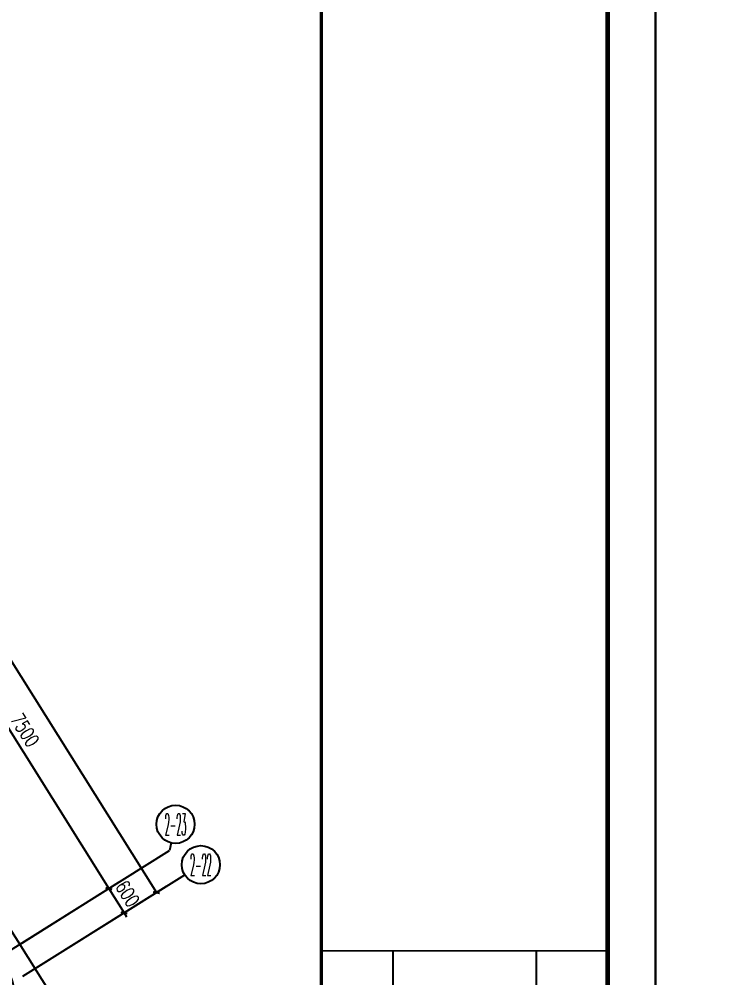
# Model space of a CAD drawing. Extents: x -9422388 to 15610651, y -1992469 to 953794.
# Drawn here: x -2905308 to -2890749, y -201137 to -181033 of the extents above; entities that cross this region are included whole.
import ezdxf
from ezdxf.enums import TextEntityAlignment as Align

# ---------------------------------------------------------------- set-up
doc = ezdxf.new("R2010")
doc.units = 0
doc.header["$LTSCALE"] = 1000
doc.layers.add('AXIS_TEXT', color=7, linetype='Continuous')
doc.layers.add('PUB_TITLE', color=4, linetype='Continuous')
doc.styles.add('_TCH_AXIS', font='COMPLEX', dxfattribs={"bigfont": 'GBCBIG'})
doc.styles.add('_TCH_DIM_T3', font='SIMPLEX', dxfattribs={"width": 0.705882, "bigfont": 'GBCBIG'})
doc.styles.add('COMPLEX', font='COMPLEX')
doc.dimstyles.new('_TCH_ARCH&&100', dxfattribs={"dimtxt": 297.5, "dimasz": 100, "dimexe": 250, "dimexo": 300, "dimgap": 126.25, "dimtad": 1, "dimdec": 0, "dimzin": 0, "dimdsep": 46, "dimtxsty": '_TCH_DIM_T3', "dimblk": 'ARCHTICK', "dimcen": 0.09, "dimclrt": 7, "dimazin": 2, "dimtfac": 1, "dimtdec": 0, "dimtix": 1, "dimtmove": 2, "dimatfit": 3, "dimfxl": 0, "dimtolj": 1, "dimtzin": 0, "dimarcsym": 0})

# ---------------------------------------------------------------- blocks, each defined once
blk = doc.blocks.new('TQ')
at = {"layer": 'PUB_TITLE'}
for p, q in [((1747801, -782596), (1747801, -784828)), ((1749891, -782596), (1749891, -784828))]:
    blk.add_line(p, q, dxfattribs=at)
for points, const_width in [([(1746756, -758772), (1746756, -798756)], 48.8), ([(1746756, -782596), (1750936, -782596)], 24.4)]:
    blk.add_lwpolyline(points, dxfattribs=dict(at, const_width=const_width))
blk.add_lwpolyline([(1746756, -798756), (1750936, -798756), (1750936, -758772), (1746756, -758772)], close=True, dxfattribs=at)
blk = doc.blocks.new('图签')
at = {"xscale": 1.43572, "yscale": 1.43572, "zscale": 1.43572}
blk.add_blockref('TQ', (-231624, 689573), dxfattribs=at)
blk = doc.blocks.new('_ArchTick')
at = {"color": 0, "linetype": 'ByBlock', "const_width": 0.4}
blk.add_lwpolyline([(-0.5, -0.5), (0.5, 0.5)], dxfattribs=at)
blk = doc.blocks.new('*D2824')
at = {"color": 0, "lineweight": -2, "transparency": 16777216}
for p, q in [((1428109, -167242), (1430862, -165516)), ((1430651, -165649), (1444512, -187764)), ((1441970, -189357), (1444724, -187631))]:
    blk.add_line(p, q, dxfattribs=at)
at = {"layer": 'Defpoints', "color": 0, "transparency": 16777216}
for p in [(1427854, -167401), (1444512, -187764), (1441716, -189516)]:
    blk.add_point(p, dxfattribs=at)
at = {"color": 0, "lineweight": -2, "transparency": 16777216, "xscale": 100, "yscale": 100, "zscale": 100}
for p, rotation in [((1430651, -165649), 122.0782976762225), ((1444512, -187764), 302.0782976762225)]:
    blk.add_blockref('_ArchTick', p, dxfattribs=dict(at, rotation=rotation))
at = {"color": 7, "transparency": 16777216, "insert": (1437814, -176560), "char_height": 297.5, "attachment_point": 5, "rotation": 302.0783, "style": '_TCH_DIM_T3'}
blk.add_mtext('\\A1;26100', dxfattribs=at)
blk = doc.blocks.new('*D2825')
at = {"color": 0, "lineweight": -2, "transparency": 16777216}
for p, q in [((1441651, -188849), (1443727, -187547)), ((1443515, -187680), (1443462, -187595)), ((1443515, -187680), (1443834, -188189)), ((1441970, -189357), (1444046, -188056)), ((1443834, -188189), (1443887, -188273))]:
    blk.add_line(p, q, dxfattribs=at)
at = {"layer": 'Defpoints', "color": 0, "transparency": 16777216}
for p in [(1443834, -188189), (1441397, -189008), (1441716, -189516)]:
    blk.add_point(p, dxfattribs=at)
at = {"color": 0, "lineweight": -2, "transparency": 16777216, "xscale": 100, "yscale": 100, "zscale": 100}
for p, rotation in [((1443515, -187680), 302.0782976762146), ((1443834, -188189), 122.0782976762145)]:
    blk.add_blockref('_ArchTick', p, dxfattribs=dict(at, rotation=rotation))
at = {"color": 7, "transparency": 16777216, "insert": (1443908, -187788), "char_height": 297.5, "attachment_point": 5, "rotation": 302.0783, "style": '_TCH_DIM_T3'}
blk.add_mtext('\\A1;600', dxfattribs=at)
blk = doc.blocks.new('*D2826')
at = {"color": 0, "lineweight": -2, "transparency": 16777216}
for p, q in [((1437668, -182494), (1439744, -181192)), ((1439532, -181325), (1443515, -187680)), ((1441651, -188849), (1443727, -187547))]:
    blk.add_line(p, q, dxfattribs=at)
at = {"layer": 'Defpoints', "color": 0, "transparency": 16777216}
for p in [(1437414, -182653), (1443515, -187680), (1441397, -189008)]:
    blk.add_point(p, dxfattribs=at)
at = {"color": 0, "lineweight": -2, "transparency": 16777216, "xscale": 100, "yscale": 100, "zscale": 100}
for p, rotation in [((1439532, -181325), 122.078297676223), ((1443515, -187680), 302.078297676223)]:
    blk.add_blockref('_ArchTick', p, dxfattribs=dict(at, rotation=rotation))
at = {"color": 7, "transparency": 16777216, "insert": (1441757, -184357), "char_height": 297.5, "attachment_point": 5, "rotation": 302.0783, "style": '_TCH_DIM_T3'}
blk.add_mtext('\\A1;7500', dxfattribs=at)
blk = doc.blocks.new('_AXISO')
at = {"color": 0}
blk.add_circle((0, 0), 0.5, dxfattribs=at)
at = {"layer": 'AXIS_TEXT', "color": 0, "style": 'COMPLEX', "width": 1.041667}
blk.add_attdef('A', text='', height=0.56, dxfattribs=at).set_placement((-0.25, -0.28), (0.25, -0.28), align=Align.FIT)
blk = doc.blocks.new('76867')
at = {"color": 8}
for p, q in [((1444823.2, -186722), (1444786.2, -186883.5)), ((1441396.9, -189007.8), (1444786.2, -186883.5)), ((1441715.5, -189516.2), (1445104.8, -187391.9))]:
    blk.add_line(p, q, dxfattribs=at)
blk.add_lwpolyline([(1362129.8, -198492.6), (1362129.8, -199692.6), (1437016.2, -199692.6), (1442376.7, -190006.3), (1428055.4, -167156.9), (1427208.2, -167688.1, -0.4142136), (1427897.4, -167846.3), (1441326.9, -189272.8, -0.2728148), (1441368.4, -190795.7), (1437149.6, -198418.9, -0.2728148), (1435837.2, -199192.6), (1362829.8, -199192.6, -0.4142136), (1362129.8, -198492.6)], format="xyb", dxfattribs=at)
ref = blk.add_blockref('_AXISO', (1444912.7, -186332.2), dxfattribs=dict(at, xscale=800, yscale=800, zscale=800))
ref.add_attrib('A', '2-23', dxfattribs={"layer": 'AXIS_TEXT', "color": 8, "height": 452.55, "style": '_TCH_AXIS', "width": 0.2625}).set_placement((1444686.4, -186558.5), (1445139, -186558.5), align=Align.FIT)
ref = blk.add_blockref('_AXISO', (1445443.8, -187179.5), dxfattribs=dict(at, xscale=800, yscale=800, zscale=800))
ref.add_attrib('A', '2-22', dxfattribs={"layer": 'AXIS_TEXT', "color": 8, "height": 452.55, "style": '_TCH_AXIS', "width": 0.2625}).set_placement((1445217.5, -187405.8), (1445670, -187405.8), align=Align.FIT)
for p1, p2, distance, picture, middle in [((1427854.4, -167401.1), (1441715.5, -189516.2), 3300, '*D2824', (1437814.2, -176560.1)), ((1437413.8, -182652.9), (1441396.9, -189007.8), 2500, '*D2826', (1441756.7, -184356.6)), ((1441396.9, -189007.8), (1441715.5, -189516.2), 2500, '*D2825', (1443907.5, -187788.3))]:
    dim = blk.add_aligned_dim(p1=p1, p2=p2, distance=distance, dimstyle='_TCH_ARCH&&100', dxfattribs=at)
    dim.commit()
    dim.dimension.update_dxf_attribs({"geometry": picture, "text_midpoint": middle})

msp = doc.modelspace()

# ---------------------------------------------------------------- linework, layer by layer
at = {"layer": 'PUB_TITLE'}
for points in [[(-2997074.25692, -224769.87898), (-2891974.25692, -224769.87898), (-2891974.25692, -165369.87898), (-2997074.25692, -165369.87898)], [(-2891974.25692, -224769.87898), (-2786874.25692, -224769.87898), (-2786874.25692, -165369.87898), (-2891974.25692, -165369.87898)]]:
    msp.add_lwpolyline(points, close=True, dxfattribs=at)
at = {"layer": 'PUB_TITLE', "const_width": 100}
msp.add_lwpolyline([(-2994574.25692, -223769.87898), (-2892974.25692, -223769.87898), (-2892974.25692, -166369.87898), (-2994574.25692, -166369.87898)], close=True, dxfattribs=at)

# ---------------------------------------------------------------- block references
msp.add_blockref('图签', (-5175203.06659, 233442.27061))
at = {"color": 8}
msp.add_blockref('76867', (-4346943.90775, -11585.92463), dxfattribs=at)

doc.saveas('drawing.dxf')
